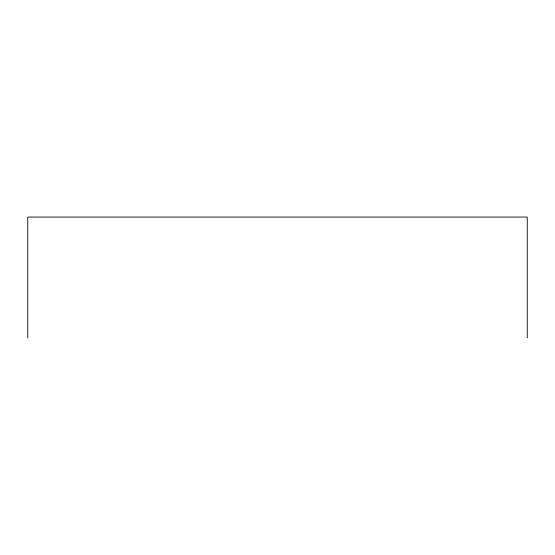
<?xml version="1.0" encoding="UTF-8"?>
<svg xmlns="http://www.w3.org/2000/svg" width="555" height="555" viewBox="0 0 555 555"><rect width="100%" height="100%" fill="white"/><g stroke="black" fill="none" stroke-linecap="round" stroke-linejoin="round"><path stroke-width="0.83" d="M527.25 337.94L527.25 217.06L27.75 217.06L27.75 337.94"/></g></svg>
